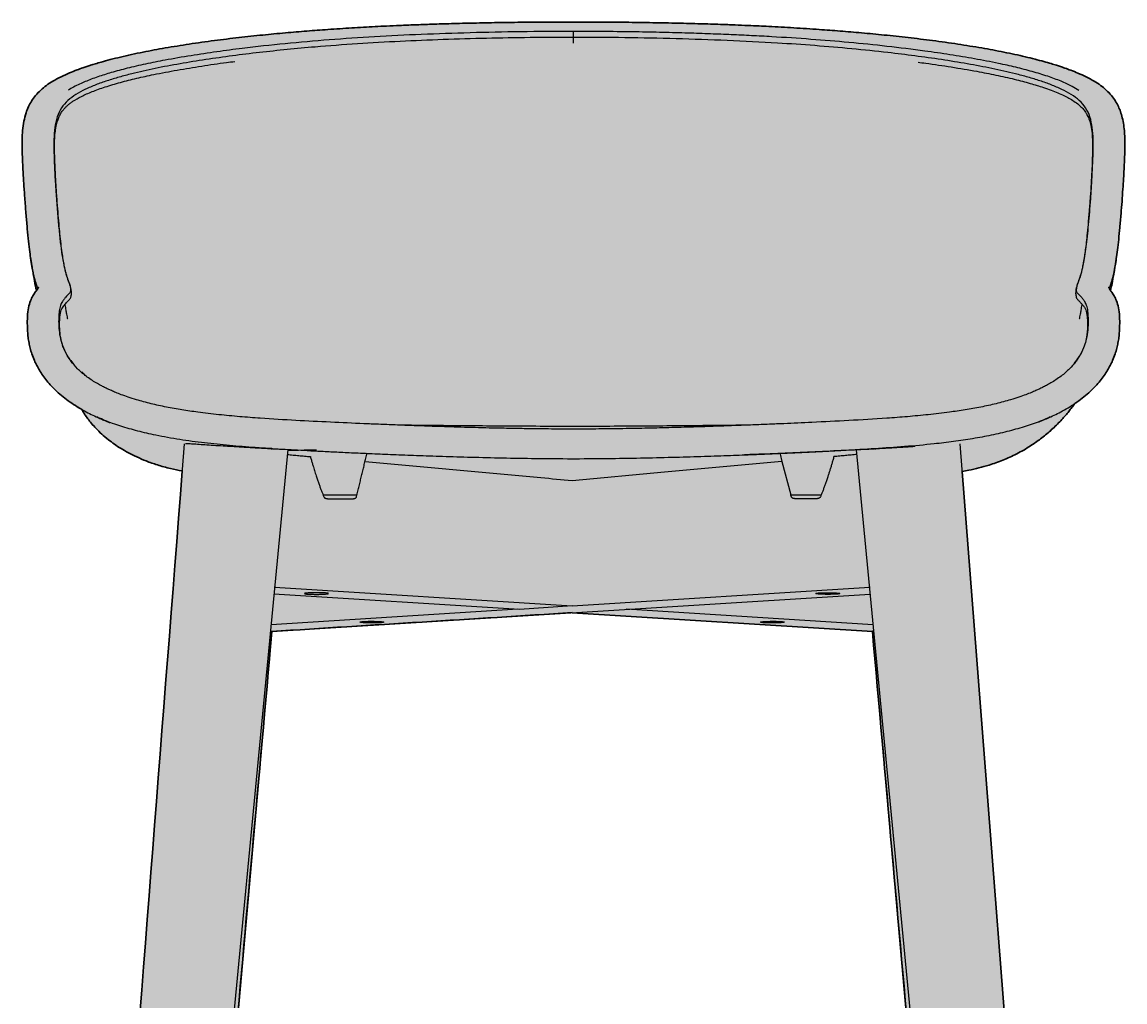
# Model space of a CAD drawing. Header units: millimetres. Extents: x 0 to 1859, y -856 to 823.
# Drawn here: x 175.3 to 638.8, y 411.7 to 823.5 of the extents above; entities that cross this region are included whole.
import ezdxf

# ---------------------------------------------------------------- set-up
doc = ezdxf.new("R2010")
doc.units = ezdxf.units.MM
doc.layers.add('Blocks', color=7, linetype='Continuous')
doc.layers.add('Blocks$Fill', color=7, linetype='Continuous', true_color=0xffffff)
doc.layers.add('Blocks$Inner', color=7, linetype='Continuous', lineweight=25, true_color=0x007f00)
doc.layers.add('Blocks$Outline', color=7, linetype='Continuous', lineweight=35, true_color=0xff3f3f)

# ---------------------------------------------------------------- blocks, each defined once
blk = doc.blocks.new('Hyg Barstool Low Front')
at = {"layer": 'Blocks$Fill'}
h = blk.add_hatch(color=256, dxfattribs=at)
h.paths.add_polyline_path([(635.15, 724.13), (635.66, 727.73), (636.15, 732.14), (637.91, 753.22), (638.6, 765.48), (638.77, 771.24), (638.77, 772.8), (638.75, 774.36), (638.7, 775.76), (638.61, 777.14), (638.47, 778.68), (638.38, 779.44), (638.28, 780.19), (638.15, 780.99), (638.01, 781.78), (637.85, 782.55), (637.68, 783.32), (637.51, 783.97), (637.32, 784.62), (637.12, 785.26), (636.91, 785.89), (636.71, 786.43), (636.49, 786.97), (636.27, 787.49), (636.04, 788.01), (635.75, 788.59), (635.45, 789.17), (635.14, 789.73), (634.8, 790.27), (634.4, 790.9), (633.97, 791.51), (633.53, 792.11), (633.06, 792.69), (632.56, 793.27), (632.03, 793.83), (631.49, 794.38), (630.93, 794.91), (630.35, 795.43), (629.76, 795.93), (629.15, 796.41), (628.52, 796.88), (627.88, 797.34), (627.23, 797.78), (626.57, 798.21), (625.89, 798.62), (625.06, 799.11), (624.22, 799.57), (623.37, 800.03), (622.5, 800.47), (620.8, 801.27), (619.05, 802.04), (617.55, 802.66), (616.02, 803.25), (613.54, 804.15), (609.95, 805.35), (604.74, 806.89), (601.02, 807.89), (596.86, 808.92), (587.89, 810.87), (578.59, 812.61), (568.56, 814.23), (557.96, 815.72), (537.65, 818.06), (510.32, 820.38), (474.94, 822.29), (428.76, 823.41), (407.02, 823.48), (398.63, 823.5), (347.45, 822.59), (308.79, 820.72), (285.92, 818.97), (266.44, 816.99), (256.08, 815.72), (245.48, 814.23), (235.45, 812.61), (226.15, 810.87), (221.28, 809.85), (216.66, 808.8), (212.3, 807.7), (208.51, 806.67), (204.09, 805.35), (200.87, 804.28), (198.36, 803.38), (196.8, 802.78), (195.27, 802.16), (193.45, 801.37), (191.69, 800.54), (190.78, 800.08), (189.89, 799.61), (189.01, 799.13), (188.15, 798.62), (187.48, 798.21), (186.81, 797.78), (186.16, 797.34), (185.52, 796.88), (184.89, 796.41), (184.28, 795.93), (183.69, 795.43), (183.11, 794.91), (182.55, 794.38), (182.01, 793.83), (181.49, 793.27), (180.98, 792.69), (180.52, 792.11), (180.07, 791.51), (179.64, 790.9), (179.24, 790.27), (178.91, 789.73), (178.59, 789.17), (178.29, 788.59), (178.01, 788.01), (177.71, 787.35), (177.43, 786.68), (177.18, 786), (176.94, 785.3), (176.67, 784.45), (176.43, 783.58), (176.22, 782.7), (176.03, 781.8), (175.86, 780.84), (175.72, 779.87), (175.59, 778.88), (175.49, 777.88), (175.37, 776.13), (175.29, 774.36), (175.27, 772.8), (175.27, 771.24), (175.44, 765.48), (176.32, 750.52), (177.84, 732.59), (178.36, 727.93), (178.63, 725.95), (178.82, 724.61), (178.93, 723.86), (178.98, 723.5), (179.27, 721.68), (180.3, 715.74), (181.28, 710.7), (180.3, 709.25), (180.05, 708.87), (179.79, 708.43), (179.53, 707.96), (179.4, 707.72), (179.27, 707.46), (179.15, 707.2), (179.02, 706.93), (178.9, 706.63), (178.78, 706.33), (178.66, 706.01), (178.54, 705.68), (178.44, 705.35), (178.33, 705), (178.24, 704.65), (178.15, 704.28), (178.06, 703.89), (177.97, 703.49), (177.9, 703.07), (177.83, 702.64), (177.71, 701.74), (177.61, 700.78), (177.54, 699.72), (177.49, 698.59), (177.47, 697.38), (177.48, 696.09), (177.51, 694.82), (177.58, 693.49), (177.68, 692.25), (177.82, 690.96), (177.98, 689.8), (178.19, 688.61), (178.41, 687.54), (178.67, 686.46), (178.83, 685.86), (179, 685.26), (179.18, 684.66), (179.38, 684.05), (179.62, 683.36), (179.87, 682.68), (180.14, 681.99), (180.43, 681.3), (180.9, 680.26), (181.42, 679.22), (181.97, 678.18), (182.56, 677.16), (182.9, 676.6), (183.26, 676.04), (183.63, 675.48), (184.01, 674.93), (184.4, 674.39), (184.81, 673.84), (185.65, 672.77), (186.13, 672.19), (186.62, 671.61), (187.13, 671.05), (187.65, 670.48), (188.18, 669.93), (188.73, 669.37), (189.87, 668.28), (190.5, 667.71), (191.14, 667.15), (191.8, 666.59), (192.48, 666.04), (193.91, 664.93), (195.43, 663.84), (196.9, 662.85), (198.46, 661.86), (200.45, 660.67), (200.62, 660.33), (200.71, 660.15), (200.81, 659.96), (200.99, 659.64), (201.2, 659.29), (201.44, 658.91), (201.7, 658.51), (202.26, 657.69), (202.92, 656.78), (203.64, 655.84), (204.47, 654.82), (205.37, 653.78), (206.4, 652.66), (207.51, 651.54), (208.12, 650.96), (208.76, 650.36), (209.42, 649.78), (210.1, 649.18), (210.83, 648.58), (211.61, 647.96), (212.8, 647.05), (214.08, 646.13), (215.42, 645.21), (216.86, 644.3), (218.37, 643.4), (219.96, 642.5), (221.67, 641.61), (223.44, 640.76), (225.41, 639.88), (227.42, 639.07), (229.76, 638.21), (232.14, 637.42), (234.86, 636.62), (236.24, 636.25), (237.63, 635.91), (240.1, 635.37), (242.58, 634.87), (193.05, 0), (225.31, 0), (229.72, 0), (242.77, 146.54), (570.12, 146.54), (583.17, 0), (583.68, 0), (587.59, 0), (619.84, 0), (570.33, 634.7), (573.14, 635.18), (574.21, 635.39), (575.27, 635.62), (577.4, 636.13), (579.52, 636.71), (581.65, 637.35), (584.56, 638.31), (586.01, 638.84), (587.46, 639.4), (588.93, 640.01), (590.39, 640.66), (591.85, 641.34), (593.3, 642.07), (594.76, 642.85), (596.22, 643.67), (597.66, 644.53), (599.09, 645.42), (600.17, 646.14), (601.24, 646.87), (602.3, 647.63), (603.35, 648.41), (604.4, 649.22), (605.44, 650.06), (606.46, 650.91), (607.47, 651.79), (608.48, 652.71), (609.47, 653.64), (610.43, 654.58), (611.35, 655.52), (612.21, 656.43), (613.02, 657.33), (613.79, 658.21), (614.5, 659.06), (615.81, 660.7), (616.41, 661.49), (616.95, 662.23), (617.57, 663.13), (618.61, 663.84), (620.13, 664.93), (621.57, 666.04), (622.24, 666.59), (622.9, 667.15), (623.55, 667.71), (624.18, 668.28), (625.31, 669.37), (625.86, 669.93), (626.4, 670.48), (626.92, 671.05), (627.42, 671.61), (627.92, 672.19), (628.39, 672.77), (629.24, 673.84), (629.64, 674.39), (630.03, 674.93), (630.41, 675.48), (630.78, 676.04), (631.14, 676.6), (631.48, 677.16), (632.07, 678.18), (632.63, 679.22), (633.14, 680.26), (633.61, 681.3), (633.9, 681.99), (634.17, 682.68), (634.43, 683.36), (634.66, 684.05), (634.86, 684.66), (635.04, 685.26), (635.21, 685.86), (635.37, 686.46), (635.63, 687.54), (635.85, 688.61), (636.06, 689.8), (636.22, 690.96), (636.37, 692.25), (636.46, 693.49), (636.53, 694.82), (636.56, 696.09), (636.57, 697.38), (636.55, 698.59), (636.5, 699.72), (636.43, 700.78), (636.33, 701.74), (636.21, 702.64), (636.14, 703.07), (636.07, 703.49), (635.99, 703.89), (635.9, 704.28), (635.81, 704.65), (635.71, 705), (635.61, 705.35), (635.5, 705.68), (635.38, 706.01), (635.27, 706.33), (635.15, 706.63), (635.02, 706.93), (634.9, 707.2), (634.77, 707.46), (634.64, 707.72), (634.51, 707.96), (634.25, 708.43), (633.99, 708.87), (633.74, 709.25), (632.76, 710.7), (634.57, 720.44), (634.76, 721.58), (634.91, 722.5), (635.11, 723.86)], flags=0)
h.paths.add_polyline_path([(247.54, 200.12), (280.25, 567.43), (406.5, 575.33), (406.5, 575.32), (532.65, 567.43), (565.35, 200.12)], flags=0)
at = {"layer": 'Blocks$Inner'}
for p, q in [((178.93, 723.86), (178.82, 724.61)), ((635.15, 724.13), (635.11, 723.86)), ((207.12, 657.38), (206.69, 657.57)), ((607.35, 657.57), (606.97, 657.4)), ((286.94, 643.91), (244.45, 200)), ((280.45, 644.22), (280.2, 644.24)), ((406.4, 640.02), (407.03, 640.02)), ((407.02, 640.02), (407.64, 640.02)), ((493.88, 641.88), (494.55, 638.86)), ((568.45, 200), (525.97, 643.78)), ((494.55, 638.86), (445.25, 634.3)), ((445.25, 634.3), (406.45, 630.72)), ((280.25, 567.43), (531.77, 583.16)), ((383.68, 576.75), (279.89, 570.26)), ((533.01, 570.26), (429.21, 576.75)), ((280.25, 567.43), (247.53, 200)), ((565.36, 200), (532.65, 567.43))]:
    blk.add_line(p, q, dxfattribs=at)
for points in [[(619.61, 683.1), (618.28, 681.02), (617.96, 680.66)], [(195.81, 681.02), (195.66, 681.26)], [(239.54, 148.71), (225.31, 0), (193.05, 0), (243.48, 646.3)], [(569.43, 646.22), (619.84, 0), (587.59, 0), (573.36, 148.71)], [(494.56, 638.82), (498.35, 624.77)], [(281.44, 586.45), (281.4, 586), (406.45, 578.17), (531.5, 586), (531.46, 586.45)], [(406.5, 578.17), (384.39, 576.71), (281.12, 583.16)], [(406.5, 575.33), (406.5, 575.32), (532.65, 567.43), (533.01, 567.65)]]:
    blk.add_lwpolyline(points, dxfattribs=at)
for points, knots in [([(178.82, 724.61), (178.74, 725.15), (178.32, 728.04), (177.82, 732.67), (177.34, 737.88), (176.83, 743.93), (176.33, 750.29), (175.93, 756.3), (175.64, 761.29), (175.45, 765.26), (175.32, 768.41), (175.26, 771.36), (175.27, 774.53), (175.46, 778.09), (175.96, 781.79), (176.81, 785.15), (177.93, 787.97), (179.27, 790.43), (180.95, 792.76), (183.06, 794.96), (185.48, 796.92), (188.34, 798.79), (191.59, 800.54), (195.02, 802.08), (198.12, 803.31), (200.57, 804.19), (202.49, 804.83), (204.22, 805.39), (206.2, 806), (208.92, 806.8), (212.43, 807.75), (216.69, 808.82), (221.31, 809.87), (227.52, 811.17), (235.55, 812.66), (245.55, 814.27), (255.9, 815.73), (266.23, 816.99), (276.19, 818.06), (285.72, 818.96), (294.84, 819.73), (302.48, 820.3), (308.76, 820.72), (313.77, 821.04), (318.71, 821.33), (323.6, 821.59), (328.67, 821.84), (334.2, 822.09), (340.53, 822.35), (347.78, 822.61), (356.02, 822.86), (365.25, 823.09), (375.48, 823.29), (386.72, 823.44), (397.35, 823.51), (404.23, 823.49), (407.02, 823.48)], [1.758858, 1.758858, 1.758858, 1.758858, 1.776942, 1.7967, 1.818041, 1.840004, 1.863337, 1.884319, 1.902288, 1.915722, 1.926635, 1.936682, 1.948109, 1.961275, 1.97659, 1.991189, 2.003337, 2.014407, 2.027364, 2.040814, 2.054267, 2.067662, 2.084338, 2.100158, 2.113174, 2.123397, 2.130115, 2.136284, 2.144045, 2.153393, 2.167607, 2.183495, 2.199854, 2.216675, 2.24785, 2.280503, 2.314139, 2.346369, 2.376901, 2.40574, 2.432898, 2.458922, 2.473893, 2.488653, 2.50319, 2.517501, 2.53163, 2.54765, 2.565854, 2.586898, 2.610772, 2.637475, 2.667024, 2.699431, 2.734697, 2.758858, 2.758858, 2.758858, 2.758858]), ([(407.02, 823.48), (410.02, 823.49), (417.27, 823.51), (428.4, 823.43), (440.05, 823.26), (450.6, 823.05), (460.05, 822.8), (468.04, 822.55), (474.69, 822.3), (480.1, 822.08), (484.82, 821.87), (491.23, 821.55), (499.69, 821.09), (509.68, 820.44), (519.2, 819.73), (528.32, 818.96), (537.85, 818.06), (547.82, 816.99), (558.14, 815.73), (568.5, 814.27), (578.49, 812.66), (586.43, 811.19), (592.47, 809.93), (596.84, 808.94), (600.93, 807.93), (604.55, 806.96), (607.52, 806.1), (609.8, 805.4), (611.72, 804.78), (613.75, 804.09), (616.25, 803.18), (619.27, 801.98), (622.58, 800.47), (625.75, 798.77), (628.56, 796.92), (630.98, 794.96), (633.09, 792.76), (634.78, 790.43), (636.02, 788.14), (636.98, 785.81), (637.75, 783.22), (638.31, 780.29), (638.63, 777.27), (638.77, 774.27), (638.79, 771.36), (638.72, 768.41), (638.6, 765.26), (638.42, 761.68), (638.19, 757.58), (637.9, 753.05), (637.55, 748.07), (637.1, 742.59), (636.64, 737.19), (636.17, 732.22), (635.7, 727.84), (635.3, 725.09), (635.15, 724.13)], [2.758858, 2.758858, 2.758858, 2.758858, 2.784761, 2.821492, 2.855085, 2.885539, 2.912881, 2.937116, 2.955072, 2.970826, 2.984378, 2.996294, 3.027036, 3.058788, 3.084812, 3.111969, 3.140808, 3.171341, 3.20357, 3.237206, 3.269859, 3.301034, 3.316906, 3.332367, 3.347417, 3.361296, 3.37288, 3.381425, 3.388117, 3.395763, 3.405948, 3.418716, 3.434037, 3.450047, 3.463442, 3.476895, 3.490345, 3.503302, 3.514372, 3.523949, 3.534937, 3.547501, 3.559245, 3.569605, 3.581032, 3.591079, 3.601992, 3.615426, 3.629289, 3.645028, 3.662566, 3.680964, 3.702676, 3.722881, 3.741632, 3.758858, 3.758858, 3.758858, 3.758858]), ([(407.04, 817.03), (400.94, 817.02), (388.75, 817.01), (370.47, 816.67), (352.25, 816.16), (334.12, 815.41), (316.15, 814.39), (300.34, 813.21), (286.65, 811.96), (275.04, 810.73), (263.62, 809.32), (252.45, 807.75), (241.6, 805.99), (231.15, 804.04), (222.67, 802.14), (216.02, 800.36), (210.97, 798.82), (206.22, 797.15), (201.8, 795.29), (197.82, 793.15), (194.39, 790.63), (191.7, 787.53), (189.89, 783.72), (188.91, 779.24), (188.57, 774.22), (188.63, 768.76), (188.87, 763), (189.17, 757.12), (189.57, 750.61), (190.12, 743.6), (190.72, 736.7), (191.32, 730.8), (192.03, 725.62), (192.84, 721.12), (193.69, 717.56), (194.66, 714.87), (195.37, 712.94), (195.66, 711.5), (195.63, 710.35), (195.36, 709.53), (194.8, 709.22), (194.23, 708.64), (193.65, 707.95), (192.87, 707.03), (191.95, 705.79), (191.18, 703.99), (190.79, 701.69), (190.64, 699.05), (190.64, 696.34), (190.85, 693.14), (191.52, 689.52), (192.91, 685.69), (194.76, 682.26), (196.45, 680.29), (197.09, 679.55)], [1, 1, 1, 1, 1.03339, 1.066796, 1.100208, 1.133571, 1.166882, 1.200162, 1.222566, 1.244955, 1.267321, 1.289656, 1.311944, 1.334167, 1.356307, 1.368858, 1.381385, 1.393886, 1.406345, 1.418721, 1.430974, 1.443118, 1.455266, 1.467566, 1.480068, 1.492757, 1.505572, 1.518407, 1.531207, 1.547899, 1.564543, 1.581167, 1.597796, 1.614431, 1.631046, 1.646804, 1.662783, 1.678807, 1.694767, 1.710655, 1.736415, 1.762149, 1.787943, 1.813777, 1.839553, 1.865253, 1.890952, 1.907754, 1.924548, 1.941219, 1.957721, 1.97406, 1.990289, 2, 2, 2, 2]), ([(407.04, 819.53), (399.63, 819.52), (385.11, 819.49), (363.76, 819.02), (343.25, 818.34), (323.49, 817.37), (304.38, 816.08), (285.82, 814.47), (270.12, 812.74), (256.98, 811.01), (246.12, 809.38), (236.11, 807.66), (227.16, 805.89), (219.6, 804.15), (212.92, 802.35), (207.95, 800.78), (204.36, 799.5), (201.82, 798.5), (199.35, 797.41), (196.92, 796.23), (195.39, 795.29), (194.65, 794.84)], [2, 2, 2, 2, 2.095544, 2.18719, 2.275726, 2.361361, 2.44494, 2.527563, 2.609596, 2.659238, 2.710875, 2.764501, 2.806064, 2.84713, 2.884297, 2.917465, 2.934624, 2.950498, 2.966013, 2.983569, 3, 3, 3, 3]), ([(619.41, 794.81), (618.51, 795.37), (616.2, 796.81), (611.82, 798.72), (606.22, 800.79), (599.85, 802.73), (592.93, 804.53), (584.87, 806.32), (575.65, 808.08), (565.3, 809.8), (553.04, 811.58), (538.9, 813.34), (522.9, 814.96), (506.74, 816.29), (493.05, 817.19), (481.86, 817.79), (473.3, 818.19), (464.39, 818.54), (454.83, 818.86), (444.33, 819.14), (432.81, 819.37), (420.27, 819.53), (411.56, 819.53), (407.04, 819.53)], [0, 0, 0, 0, 0.020196, 0.051818, 0.086741, 0.124535, 0.162627, 0.200623, 0.251123, 0.301468, 0.351422, 0.425022, 0.497038, 0.568065, 0.640428, 0.677196, 0.714343, 0.75201, 0.792939, 0.8382, 0.887802, 0.941756, 1, 1, 1, 1]), ([(407.04, 817.03), (407.04, 817.32), (407.04, 817.64), (407.04, 818.26), (407.04, 818.55), (407.04, 819.04), (407.04, 819.23), (407.04, 819.48), (407.04, 819.53), (407.04, 819.53)], [1, 1, 1, 1, 1.25, 1.25, 1.5, 1.5, 1.75, 1.75, 2, 2, 2, 2]), ([(407.04, 814.62), (407.04, 814.64), (407.04, 814.71), (407.04, 815.22), (407.04, 816.06), (407.04, 816.71), (407.04, 817.03)], [0, 0, 0, 0, 0.129579, 0.427273, 0.724967, 1, 1, 1, 1]), ([(617.38, 679.99), (618.14, 680.95), (619.91, 683.16), (621.77, 687.03), (623, 691.27), (623.42, 695.3), (623.46, 698.63), (623.32, 701.59), (622.91, 703.99), (622.13, 705.79), (621.22, 707.03), (620.43, 707.95), (619.85, 708.64), (619.29, 709.22), (618.72, 709.54), (618.44, 710.39), (618.44, 711.65), (618.8, 713.23), (619.65, 715.43), (620.64, 718.42), (621.42, 722.05), (622.11, 726.01), (622.67, 730.06), (623.16, 734.55), (623.62, 739.58), (624.1, 745.23), (624.55, 751.16), (624.92, 757.11), (625.22, 763), (625.45, 768.75), (625.51, 774.21), (625.17, 779.24), (624.2, 783.72), (622.39, 787.52), (619.7, 790.63), (616.27, 793.15), (612.29, 795.28), (607.87, 797.15), (603.12, 798.82), (598.07, 800.36), (591.43, 802.13), (582.96, 804.03), (572.54, 805.98), (561.71, 807.74), (550.57, 809.31), (538, 810.86), (523.99, 812.31), (508.51, 813.62), (491.05, 814.82), (471.57, 815.81), (450.14, 816.52), (428.61, 816.99), (414.23, 817.02), (407.04, 817.03)], [0, 0, 0, 0, 0.012423, 0.028713, 0.048069, 0.067667, 0.087469, 0.107306, 0.133056, 0.158806, 0.184631, 0.210515, 0.236359, 0.262144, 0.28795, 0.304838, 0.321807, 0.338836, 0.355779, 0.372465, 0.389122, 0.402217, 0.415313, 0.428402, 0.441498, 0.454615, 0.467757, 0.480589, 0.493441, 0.506281, 0.518997, 0.531523, 0.543844, 0.556023, 0.568186, 0.580463, 0.592861, 0.605343, 0.617873, 0.630424, 0.642995, 0.665128, 0.687346, 0.709633, 0.731961, 0.754317, 0.783632, 0.812963, 0.842315, 0.881672, 0.921103, 0.960556, 1, 1, 1, 1]), ([(195.46, 681.55), (194.98, 682.26), (193.98, 683.71), (193.01, 685.76), (192.33, 687.52), (191.91, 688.96), (191.53, 690.56), (191.24, 692.37), (191.07, 694.52), (191.04, 696.65), (191.08, 698.71), (191.24, 700.49), (191.51, 701.91), (191.94, 703.02), (192.51, 703.9), (193.12, 704.62), (193.7, 705.31), (194.26, 705.97), (194.8, 706.51), (195.25, 706.94), (195.52, 707.29), (195.73, 707.73), (195.86, 708.17), (195.96, 708.69), (196.01, 709.16), (196.03, 709.66), (196.01, 710.3), (195.91, 711.09), (195.69, 712.05), (195.32, 713.19), (194.83, 714.52), (194.34, 715.9), (193.93, 717.28), (193.53, 718.83), (193.12, 720.68), (192.67, 723.06), (192.2, 725.93), (191.73, 729.39), (191.3, 733.28), (190.89, 737.62), (190.48, 742.43), (190.04, 747.9), (189.63, 753.78), (189.3, 759.85), (189.03, 765.61), (188.89, 770.58), (188.95, 774.5), (189.17, 777.12), (189.4, 778.76), (189.59, 779.82), (189.85, 780.96), (190.25, 782.31), (190.84, 783.82), (191.64, 785.31), (192.56, 786.6), (193.51, 787.66), (194.45, 788.56), (195.49, 789.4), (197.31, 790.69), (200.28, 792.38), (204.81, 794.37), (210.3, 796.32), (216.57, 798.19), (223.39, 799.92), (231.34, 801.65), (240.44, 803.36), (250.7, 805.02), (258.77, 806.23), (263.49, 806.79), (264.65, 806.93)], [0, 0, 0, 0, 0.01347, 0.027483, 0.038717, 0.047285, 0.055063, 0.069973, 0.084402, 0.103065, 0.124226, 0.147968, 0.173335, 0.198898, 0.224735, 0.255657, 0.28757, 0.320422, 0.354158, 0.368816, 0.381336, 0.391681, 0.399785, 0.404624, 0.4101, 0.417321, 0.426303, 0.437293, 0.450133, 0.464007, 0.476685, 0.488016, 0.49805, 0.506882, 0.51879, 0.531287, 0.545219, 0.560593, 0.577358, 0.592406, 0.608413, 0.625274, 0.642951, 0.661499, 0.679769, 0.69544, 0.708433, 0.718844, 0.723116, 0.726786, 0.731113, 0.736945, 0.744261, 0.751965, 0.759662, 0.765687, 0.771192, 0.77694, 0.782935, 0.799173, 0.817466, 0.837809, 0.859688, 0.881652, 0.903582, 0.93277, 0.961861, 0.990674, 1, 1, 1, 1]), ([(551.84, 806.63), (552.91, 806.49), (557.64, 805.89), (565.93, 804.63), (575.79, 802.97), (584.63, 801.26), (592.13, 799.58), (598.8, 797.83), (603.9, 796.26), (607.7, 794.92), (610.56, 793.8), (613.06, 792.69), (615.33, 791.52), (617.46, 790.24), (619.41, 788.79), (621, 787.26), (622.15, 785.77), (623.06, 784.21), (623.86, 782.33), (624.55, 779.81), (624.99, 776.76), (625.17, 773.25), (625.17, 769.48), (625.04, 765.32), (624.83, 760.64), (624.55, 755.48), (624.2, 749.92), (623.74, 744.07), (623.28, 738.56), (622.85, 733.91), (622.44, 730.16), (622.05, 727.14), (621.69, 724.73), (621.35, 722.7), (620.96, 720.67), (620.49, 718.5), (619.92, 716.42), (619.26, 714.57), (618.69, 713.03), (618.31, 711.77), (618.1, 710.65), (618.04, 709.62), (618.11, 708.67), (618.31, 707.83), (618.67, 707.18), (619.05, 706.75), (619.44, 706.36), (619.8, 705.99), (620.13, 705.62), (620.46, 705.23), (620.85, 704.78), (621.29, 704.27), (621.71, 703.72), (622.06, 703.15), (622.38, 702.46), (622.7, 701.37), (622.95, 699.6), (623.04, 697.65), (623.04, 695.97), (623.01, 694.91), (622.95, 693.73), (622.83, 692.38), (622.6, 690.78), (622.17, 688.84), (621.41, 686.54), (620.58, 684.57), (619.8, 683.39), (619.61, 683.1)], [0, 0, 0, 0, 0.008901, 0.039105, 0.07047, 0.094727, 0.118999, 0.14111, 0.160868, 0.172732, 0.183531, 0.194313, 0.203573, 0.213814, 0.224928, 0.235055, 0.243326, 0.25072, 0.259873, 0.269939, 0.282795, 0.294975, 0.306979, 0.320222, 0.334746, 0.350486, 0.367429, 0.385611, 0.40452, 0.421709, 0.43691, 0.450174, 0.461519, 0.471075, 0.481059, 0.494722, 0.510135, 0.525853, 0.541281, 0.556301, 0.570829, 0.585243, 0.59972, 0.614286, 0.629606, 0.645655, 0.663431, 0.683017, 0.704441, 0.72649, 0.746927, 0.768833, 0.788361, 0.805524, 0.820648, 0.845053, 0.872402, 0.900725, 0.91007, 0.919318, 0.928431, 0.938124, 0.949677, 0.962843, 0.977797, 0.99454, 1, 1, 1, 1]), ([(181.95, 711.64), (181.76, 712.16), (181.34, 713.34), (180.48, 715.84), (179.71, 719.31), (179.18, 722.05), (178.94, 723.74), (178.93, 723.86)], [0, 0, 0, 0, 0.204452, 0.462997, 0.721464, 0.979992, 1, 1, 1, 1]), ([(179, 723.4), (179.01, 723.3), (179.15, 722.36), (179.43, 720.68), (179.85, 718.22), (180.39, 715.2), (180.87, 712.68), (181.21, 711.03), (181.28, 710.7)], [0, 0, 0, 0, 0.025578, 0.23043, 0.425132, 0.611954, 0.921973, 1, 1, 1, 1]), ([(635.11, 723.86), (635.1, 723.74), (634.87, 722.05), (634.33, 719.31), (633.57, 715.84), (632.71, 713.34), (632.28, 712.16), (632.09, 711.64)], [4.035148, 4.035148, 4.035148, 4.035148, 4.055157, 4.313662, 4.572106, 4.830628, 5.035148, 5.035148, 5.035148, 5.035148]), ([(632.76, 710.7), (632.96, 711.68), (633.42, 713.94), (633.93, 716.75), (634.33, 719.03), (634.57, 720.42), (634.81, 721.9), (634.97, 722.9), (635.06, 723.49)], [0, 0, 0, 0, 0.231097, 0.533092, 0.651179, 0.757405, 0.857061, 1, 1, 1, 1]), ([(182.25, 711.93), (182.25, 711.94), (182.23, 711.98), (182.13, 711.87), (181.96, 711.68), (181.65, 711.23), (180.98, 710.26), (180.05, 708.92), (178.97, 706.99), (178.06, 704.34), (177.64, 701.51), (177.47, 698.64), (177.46, 696.22), (177.55, 693.64), (177.77, 691.1), (178.14, 688.74), (178.66, 686.4), (179.38, 683.95), (180.56, 680.83), (182.53, 676.99), (185.62, 672.59), (189.06, 668.92), (192.46, 666), (195.29, 663.89), (198.29, 661.92), (201.28, 660.18), (204.15, 658.67), (206.13, 657.76), (207.06, 657.34)], [0, 0, 0, 0, 0.010048, 0.033899, 0.05707, 0.117566, 0.173708, 0.238568, 0.306801, 0.378655, 0.454094, 0.49315, 0.532504, 0.568366, 0.599983, 0.62736, 0.651185, 0.677136, 0.706481, 0.750638, 0.799375, 0.852564, 0.880887, 0.909929, 0.936717, 0.960607, 0.981673, 1, 1, 1, 1]), ([(606.99, 657.34), (607.91, 657.76), (609.89, 658.67), (612.76, 660.18), (615.75, 661.92), (618.75, 663.89), (621.58, 666), (624.98, 668.92), (628.42, 672.59), (631.52, 676.99), (633.48, 680.83), (634.67, 683.95), (635.39, 686.4), (635.9, 688.74), (636.27, 691.1), (636.5, 693.64), (636.58, 696.22), (636.57, 698.64), (636.41, 701.51), (635.98, 704.34), (635.07, 706.99), (633.99, 708.92), (633.11, 710.19), (632.48, 711.1), (632.11, 711.64), (631.89, 711.92), (631.81, 711.94), (631.78, 711.95)], [0, 0, 0, 0, 0.018338, 0.039416, 0.063319, 0.090122, 0.119181, 0.14752, 0.200739, 0.249504, 0.293687, 0.323049, 0.349014, 0.372853, 0.400245, 0.431881, 0.467763, 0.50714, 0.546217, 0.621699, 0.693595, 0.761867, 0.826764, 0.874183, 0.924619, 0.978486, 1, 1, 1, 1]), ([(194.44, 698.62), (194.44, 698.62), (194.47, 698.54), (194.43, 698.82), (194.31, 699.52), (194.08, 700.77), (193.77, 702.51), (193.53, 703.95), (193.38, 704.83), (193.37, 704.92)], [0, 0, 0, 0, 0.0036726, 0.1864602, 0.3678847, 0.5552097, 0.7558586, 0.9766641, 1, 1, 1, 1]), ([(620.68, 704.97), (620.67, 704.87), (620.52, 703.97), (620.27, 702.51), (619.96, 700.77), (619.73, 699.52), (619.62, 698.82), (619.58, 698.54), (619.6, 698.62), (619.61, 698.62)], [0, 0, 0, 0, 0.028646, 0.248251, 0.447809, 0.634115, 0.814554, 0.996347, 1, 1, 1, 1]), ([(407.05, 652.44), (406.7, 652.44), (405.98, 652.45), (404.72, 652.45), (402.83, 652.46), (399.58, 652.48), (393.94, 652.53), (386.76, 652.62), (378.91, 652.76), (370.02, 652.95), (360.01, 653.22), (349.48, 653.55), (340.3, 653.87), (332.41, 654.17), (325.4, 654.45), (316.32, 654.83), (304.74, 655.35), (290.21, 656.09), (277.47, 656.84), (266.67, 657.66), (257.88, 658.47), (249.78, 659.43), (242.42, 660.51), (235.85, 661.69), (229.43, 663.1), (224.1, 664.53), (219.99, 665.83), (217.09, 666.86), (214.75, 667.77), (212.91, 668.55), (211.34, 669.27), (209.85, 669.99), (208.18, 670.85), (206.29, 671.92), (204.21, 673.23), (201.43, 675.2), (198.41, 677.81), (196.68, 679.95), (195.81, 681.02)], [4.956416, 4.956416, 4.956416, 4.956416, 4.960961, 4.965479, 4.972535, 4.984995, 5.006795, 5.044288, 5.076226, 5.106702, 5.157505, 5.203665, 5.240944, 5.274515, 5.304369, 5.330525, 5.3904, 5.452473, 5.516615, 5.553939, 5.59207, 5.630966, 5.660628, 5.690682, 5.721134, 5.751679, 5.769896, 5.785683, 5.799038, 5.809969, 5.818504, 5.828055, 5.838544, 5.851904, 5.868145, 5.885818, 5.921124, 5.956416, 5.956416, 5.956416, 5.956416]), ([(617.96, 680.66), (617.19, 679.71), (615.54, 677.69), (612.65, 675.2), (609.88, 673.22), (607.8, 671.92), (605.9, 670.85), (604.24, 669.99), (602.75, 669.27), (601.18, 668.56), (599.34, 667.77), (596.99, 666.86), (594.1, 665.83), (589.98, 664.53), (584.66, 663.1), (578.24, 661.69), (571.67, 660.51), (564.31, 659.43), (556.21, 658.47), (547.43, 657.66), (536.28, 656.82), (522.89, 656.04), (510.4, 655.41), (501.31, 654.99), (495.35, 654.73), (489.04, 654.46), (482.07, 654.18), (474.22, 653.89), (465.5, 653.58), (455.9, 653.27), (445.89, 653), (435.53, 652.76), (425.36, 652.59), (417, 652.5), (411.51, 652.46), (409.06, 652.45), (407.85, 652.45), (407.32, 652.44), (407.05, 652.44)], [3.9564162, 3.9564162, 3.9564162, 3.9564162, 3.9877943, 4.0232628, 4.0410137, 4.0573133, 4.0707213, 4.0812585, 4.0908389, 4.0994085, 4.1103943, 4.1237982, 4.1396489, 4.1579461, 4.188613, 4.2191809, 4.2493638, 4.2791453, 4.3182038, 4.3564724, 4.3939537, 4.4627419, 4.529121, 4.5545237, 4.5795334, 4.6056203, 4.6354101, 4.6689203, 4.7061635, 4.7471334, 4.7918168, 4.8342174, 4.8794997, 4.9217346, 4.9410157, 4.9496317, 4.9530483, 4.9564162, 4.9564162, 4.9564162, 4.9564162]), ([(202.14, 674.69), (201.91, 674.92), (201.39, 675.44), (200.68, 676.2), (200.35, 676.63), (200.42, 676.48), (200.42, 676.48)], [0, 0, 0, 0, 0.241815, 0.552847, 0.996188, 1, 1, 1, 1]), ([(570.33, 634.7), (571.27, 634.85), (575.06, 635.46), (580.71, 636.96), (587.51, 639.31), (593.37, 641.99), (598.68, 645.06), (603.4, 648.37), (606.83, 651.18), (609.48, 653.62), (611.37, 655.51), (613.06, 657.35), (614.56, 659.1), (615.87, 660.75), (616.89, 662.13), (617.4, 662.87), (617.61, 663.18)], [0, 0, 0, 0, 0.051524, 0.208088, 0.314063, 0.422116, 0.53269, 0.617364, 0.703538, 0.747198, 0.790334, 0.832691, 0.875461, 0.919793, 0.966697, 1, 1, 1, 1]), ([(200.44, 660.7), (200.55, 660.47), (200.82, 659.88), (201.62, 658.6), (202.82, 656.88), (204.36, 654.91), (206.27, 652.75), (208.61, 650.44), (211.23, 648.21), (213.99, 646.15), (216.78, 644.31), (219.91, 642.49), (223.51, 640.68), (227.58, 638.95), (232.32, 637.31), (237.39, 635.9), (240.93, 635.2), (242.58, 634.87)], [0, 0, 0, 0, 0.063697, 0.159537, 0.249304, 0.333408, 0.412377, 0.486808, 0.557402, 0.608349, 0.658039, 0.706948, 0.756274, 0.809807, 0.870788, 0.939464, 1, 1, 1, 1]), ([(207.1, 657.32), (207.23, 657.26), (207.66, 657.07), (208.38, 656.76), (209.34, 656.35), (210.36, 655.92), (211.32, 655.53), (211.96, 655.27), (212.19, 655.18), (212.16, 655.2), (212.14, 655.2)], [0, 0, 0, 0, 0.050317, 0.159426, 0.28311, 0.464329, 0.632278, 0.774053, 0.922159, 1, 1, 1, 1]), ([(280.2, 644.24), (277.86, 644.38), (271.94, 644.75), (262.49, 645.51), (251.9, 646.59), (241.49, 648), (232.13, 649.68), (223.85, 651.58), (216.71, 653.65), (211.08, 655.58), (208.1, 656.94), (207.12, 657.38)], [0.247757, 0.247757, 0.247757, 0.247757, 0.336416, 0.472229, 0.60803, 0.743857, 0.879591, 0.985213, 1.090801, 1.196407, 1.247757, 1.247757, 1.247757, 1.247757]), ([(407.02, 653.55), (402.34, 653.57), (392.85, 653.61), (379.01, 653.69), (365.92, 653.78), (354.12, 653.89), (343.84, 653.99), (337.48, 654.06), (334.63, 654.09)], [1, 1, 1, 1, 1.194079, 1.392781, 1.573576, 1.736505, 1.881582, 2, 2, 2, 2]), ([(479.4, 654.09), (476.61, 654.06), (470.13, 653.99), (459.62, 653.89), (447.52, 653.78), (434.39, 653.68), (420.78, 653.6), (411.54, 653.57), (407.02, 653.55)], [0, 0, 0, 0, 0.115569, 0.268732, 0.435981, 0.617344, 0.81286, 1, 1, 1, 1]), ([(606.97, 657.4), (605.98, 656.95), (602.98, 655.59), (597.33, 653.65), (590.19, 651.58), (582.64, 649.84), (574.81, 648.39), (566.78, 647.19), (557.25, 646.05), (546.22, 645.05), (533.71, 644.19), (521.15, 643.49), (504.38, 642.66), (490.29, 642.04), (480.38, 641.7), (478.87, 641.65)], [0.4216882, 0.4216882, 0.4216882, 0.4216882, 0.4525185, 0.5148839, 0.5772385, 0.6396132, 0.7019654, 0.7643394, 0.8267281, 0.9202985, 1.0138591, 1.1074473, 1.2010259, 1.3881786, 1.4216882, 1.4216882, 1.4216882, 1.4216882]), ([(602.46, 655.43), (602.46, 655.42), (602.44, 655.41), (602.62, 655.49), (603.36, 655.79), (604.23, 656.15), (605.29, 656.6), (606.23, 657), (606.81, 657.26), (606.99, 657.34)], [0, 0, 0, 0, 0.0914407, 0.2315013, 0.3565211, 0.5370386, 0.7088865, 0.9095072, 1, 1, 1, 1]), ([(243.89, 646.42), (244.23, 646.43), (244.92, 646.44), (246.94, 646.31), (249.61, 646.11), (252.9, 645.87), (256.67, 645.62), (260.42, 645.4), (262.91, 645.29), (263.98, 645.24)], [0, 0, 0, 0, 0.1461193, 0.2947578, 0.4433617, 0.5918588, 0.7403148, 0.8887153, 1, 1, 1, 1]), ([(263.51, 645.28), (263.5, 645.28), (263.46, 645.28), (263.96, 645.24), (264.94, 645.17), (266.76, 645.05), (268.82, 644.92), (270.5, 644.82), (271.82, 644.74), (273.26, 644.65), (274.99, 644.55), (277.19, 644.41), (278.99, 644.3), (280.06, 644.23), (280.2, 644.23)], [0, 0, 0, 0, 0.028688, 0.107248, 0.256953, 0.387468, 0.50421, 0.563634, 0.625332, 0.68931, 0.761559, 0.858844, 0.98224, 1, 1, 1, 1]), ([(533.81, 644.22), (533.96, 644.23), (535.04, 644.3), (536.85, 644.41), (539.05, 644.55), (540.78, 644.65), (542.22, 644.74), (543.55, 644.82), (545.22, 644.92), (547.29, 645.05), (549.1, 645.17), (550.08, 645.24), (550.58, 645.28), (550.54, 645.28), (550.53, 645.28)], [0, 0, 0, 0, 0.019071, 0.142302, 0.239457, 0.311609, 0.375502, 0.437117, 0.496462, 0.613048, 0.743387, 0.892892, 0.971348, 1, 1, 1, 1]), ([(279.99, 644.24), (280.77, 644.2), (282.27, 644.12), (285.49, 644), (289.81, 643.76), (295.28, 643.46), (301.21, 643.15), (307.69, 642.83), (314.81, 642.5), (322.71, 642.15), (331.55, 641.79), (341.4, 641.41), (352.33, 641.03), (364.33, 640.67), (377.4, 640.35), (391.54, 640.11), (401.33, 640.05), (406.4, 640.02)], [0, 0, 0, 0, 0.020725, 0.039875, 0.08025, 0.122918, 0.16985, 0.221014, 0.27645, 0.338634, 0.407986, 0.485694, 0.571784, 0.66627, 0.769117, 0.880379, 1, 1, 1, 1]), ([(291.47, 643.51), (290.24, 643.49), (288.64, 643.46), (287.33, 643.39), (287.01, 643.37)], [0, 0, 0, 0, 0.7613996, 1, 1, 1, 1]), ([(299.07, 643.55), (297.85, 643.56), (296.05, 643.57), (294.36, 643.55), (293.82, 643.54)], [0, 0, 0, 0, 0.679188, 1, 1, 1, 1]), ([(296.43, 640.89), (296.57, 640.39), (296.85, 639.41), (297.27, 637.98), (297.77, 636.34), (298.35, 634.47), (298.97, 632.53), (299.55, 630.78), (300.08, 629.27), (300.59, 627.84), (301.1, 626.49), (301.61, 625.21), (301.95, 624.39), (302.12, 623.99)], [9.7325405, 9.7325405, 9.7325405, 9.7325405, 9.8187029, 9.9020623, 9.982622, 10.1044224, 10.2299282, 10.3238023, 10.4135859, 10.4993113, 10.5810157, 10.6587426, 10.7325405, 10.7325405, 10.7325405, 10.7325405]), ([(320.13, 641.88), (320.13, 641.92), (320.13, 642.02), (319.99, 642.15), (319.76, 642.25), (319.66, 642.29)], [28.066868, 28.066868, 28.066868, 28.066868, 28.351721, 28.750682, 29.066868, 29.066868, 29.066868, 29.066868]), ([(407.64, 640.02), (412.71, 640.05), (422.5, 640.11), (436.65, 640.35), (449.72, 640.67), (461.71, 641.03), (472.64, 641.41), (482.49, 641.79), (490.98, 642.14), (498.23, 642.45), (504.45, 642.74), (510.17, 643.01), (515.49, 643.28), (520.41, 643.55), (524.26, 643.76), (527.23, 643.93), (529.46, 644.03), (531.78, 644.12), (533.27, 644.2), (534.05, 644.24)], [0.6236819, 0.6236819, 0.6236819, 0.6236819, 0.7432954, 0.8545513, 0.9573924, 1.0518726, 1.1379579, 1.2156617, 1.2850097, 1.3388377, 1.3872224, 1.4323725, 1.4744188, 1.5133333, 1.5491308, 1.5660411, 1.5838092, 1.6029584, 1.6236819, 1.6236819, 1.6236819, 1.6236819]), ([(494.36, 642.27), (494.3, 642.26), (493.86, 642.14), (493.87, 642), (493.88, 641.88)], [-1, -1, -1, -1, -0.883949, 0, 0, 0, 0]), ([(516.47, 640.89), (516.32, 640.37), (516.03, 639.35), (515.58, 637.84), (515.14, 636.39), (514.71, 635), (514.29, 633.66), (513.83, 632.24), (513.34, 630.77), (512.81, 629.24), (512.29, 627.81), (511.78, 626.46), (511.28, 625.19), (510.94, 624.38), (510.78, 623.99)], [9.7325405, 9.7325405, 9.7325405, 9.7325405, 9.8227309, 9.9099975, 9.994345, 10.0757787, 10.1543044, 10.2299287, 10.3249791, 10.4154835, 10.5014639, 10.5829458, 10.6599594, 10.7325405, 10.7325405, 10.7325405, 10.7325405]), ([(406.46, 630.72), (402.07, 631.13), (373.07, 633.79), (344.06, 636.48), (319.45, 638.76)], [0, 0, 0, 0, 0.1511668, 1, 1, 1, 1]), ([(301.79, 624.77), (303.36, 624.77), (305.84, 624.77), (308.85, 624.77), (311.53, 624.77), (313.7, 624.77), (315.27, 624.77), (315.78, 624.77), (316.02, 624.77)], [0, 0, 0, 0, 0.205894, 0.366618, 0.530753, 0.694887, 0.855611, 1, 1, 1, 1]), ([(302.12, 623.99), (302.13, 623.97), (302.15, 623.93), (302.19, 623.86), (302.23, 623.8), (302.29, 623.74), (302.34, 623.68), (302.41, 623.62), (302.52, 623.53), (302.69, 623.43), (302.92, 623.34), (303.18, 623.27), (303.49, 623.22), (303.71, 623.21), (303.83, 623.21)], [10.73254, 10.73254, 10.73254, 10.73254, 10.762702, 10.794826, 10.829035, 10.865433, 10.904098, 10.945087, 10.988439, 11.102768, 11.236295, 11.3677, 11.533661, 11.73254, 11.73254, 11.73254, 11.73254]), ([(314.19, 623.21), (314.3, 623.21), (314.51, 623.22), (314.82, 623.26), (315.09, 623.34), (315.32, 623.43), (315.49, 623.54), (315.62, 623.65), (315.7, 623.73), (315.75, 623.8), (315.79, 623.86), (315.82, 623.93), (315.84, 623.97), (316.02, 624.77)], [20.460483, 20.460483, 20.460483, 20.460483, 20.639939, 20.805958, 20.959701, 21.0883, 21.204054, 21.271338, 21.333157, 21.367343, 21.399786, 21.430736, 21.460483, 21.460483, 21.460483, 21.460483]), ([(498.35, 624.77), (498.49, 624.77), (498.92, 624.77), (500.33, 624.77), (502.48, 624.77), (505.18, 624.77), (508.08, 624.77), (510.13, 624.77), (511.09, 624.77)], [1.98803, 1.98803, 1.98803, 1.98803, 2.084465, 2.268441, 2.456322, 2.644202, 2.828179, 2.98803, 2.98803, 2.98803, 2.98803]), ([(500.25, 623.21), (500.19, 623.21), (500.05, 623.21), (499.86, 623.23), (499.68, 623.25), (499.51, 623.29), (499.32, 623.35), (499.12, 623.43), (498.95, 623.54), (498.82, 623.65), (498.73, 623.75), (498.65, 623.86), (498.61, 623.95), (498.59, 623.99)], [20.460483, 20.460483, 20.460483, 20.460483, 20.569761, 20.674098, 20.773713, 20.868856, 20.959813, 21.088208, 21.204175, 21.271248, 21.333284, 21.399771, 21.460483, 21.460483, 21.460483, 21.460483]), ([(507.25, 623.21), (507.18, 623.21), (505.9, 623.21), (504.03, 623.21), (502.71, 623.21), (502.14, 623.21)], [0, 0, 0, 0, 0.035035, 0.580326, 1, 1, 1, 1]), ([(510.78, 623.99), (510.77, 623.97), (510.75, 623.92), (510.71, 623.86), (510.66, 623.79), (510.61, 623.73), (510.55, 623.67), (510.48, 623.62), (510.37, 623.53), (510.21, 623.43), (509.97, 623.34), (509.69, 623.26), (509.38, 623.22), (509.17, 623.21), (509.06, 623.21)], [10.73254, 10.73254, 10.73254, 10.73254, 10.7644, 10.797364, 10.831747, 10.867826, 10.905843, 10.946003, 10.988481, 11.105835, 11.23629, 11.389248, 11.554284, 11.73254, 11.73254, 11.73254, 11.73254]), ([(303.99, 583.37), (303.99, 583.38), (303.99, 583.39), (303.97, 583.41), (303.95, 583.42), (303.92, 583.43), (303.89, 583.45), (303.85, 583.46), (303.8, 583.47), (303.76, 583.48), (303.71, 583.49), (303.66, 583.5), (303.5, 583.53), (303.17, 583.57), (302.53, 583.62), (301.78, 583.66), (300.91, 583.69), (299.97, 583.71), (298.99, 583.72), (298.01, 583.71), (297.07, 583.69), (296.2, 583.65), (295.45, 583.61), (294.81, 583.55), (294.47, 583.51), (294.28, 583.47), (294.2, 583.46), (294.12, 583.44), (294.05, 583.41), (294, 583.39), (293.99, 583.37), (293.99, 583.36)], [1, 1, 1, 1, 1.014373, 1.028147, 1.041322, 1.053897, 1.065874, 1.077252, 1.088031, 1.098211, 1.107791, 1.116773, 1.125156, 1.190527, 1.250095, 1.313869, 1.375038, 1.437879, 1.500009, 1.562022, 1.62498, 1.685989, 1.749924, 1.809136, 1.874862, 1.889063, 1.905927, 1.925452, 1.94764, 1.97249, 2, 2, 2, 2]), ([(293.99, 583.36), (293.99, 583.35), (293.99, 583.34), (294.01, 583.33), (294.03, 583.31), (294.06, 583.3), (294.09, 583.29), (294.13, 583.27), (294.18, 583.26), (294.22, 583.25), (294.27, 583.24), (294.32, 583.23), (294.48, 583.2), (294.81, 583.16), (295.45, 583.11), (296.2, 583.07), (297.07, 583.04), (298.01, 583.02), (298.99, 583.01), (299.97, 583.02), (300.91, 583.04), (301.78, 583.08), (302.53, 583.12), (303.17, 583.18), (303.51, 583.22), (303.7, 583.26), (303.78, 583.27), (303.86, 583.29), (303.93, 583.32), (303.98, 583.35), (303.99, 583.36), (303.99, 583.37)], [2, 2, 2, 2, 2.014373, 2.028147, 2.041322, 2.053897, 2.065874, 2.077252, 2.088031, 2.098211, 2.107791, 2.116773, 2.125156, 2.190527, 2.250095, 2.313869, 2.375038, 2.437879, 2.500009, 2.562022, 2.62498, 2.685989, 2.749924, 2.809136, 2.874862, 2.889063, 2.905927, 2.925452, 2.94764, 2.97249, 3, 3, 3, 3]), ([(508.91, 583.37), (508.91, 583.38), (508.91, 583.39), (508.92, 583.4), (508.94, 583.42), (508.97, 583.43), (509.02, 583.45), (509.11, 583.48), (509.28, 583.51), (509.48, 583.54), (509.81, 583.58), (510.33, 583.62), (511.1, 583.66), (511.97, 583.69), (512.92, 583.71), (513.91, 583.72), (514.89, 583.71), (515.84, 583.69), (516.72, 583.65), (517.48, 583.61), (518, 583.56), (518.33, 583.52), (518.54, 583.49), (518.7, 583.46), (518.81, 583.43), (518.87, 583.4), (518.9, 583.38), (518.9, 583.36), (518.91, 583.36)], [2, 2, 2, 2, 2.012528, 2.025028, 2.03752, 2.050023, 2.062556, 2.093518, 2.124514, 2.155479, 2.186466, 2.248913, 2.31169, 2.374459, 2.437232, 2.500002, 2.562772, 2.625545, 2.688313, 2.75109, 2.813537, 2.844492, 2.875491, 2.906454, 2.93745, 2.958304, 2.979124, 3, 3, 3, 3]), ([(518.91, 583.36), (518.91, 583.35), (518.9, 583.34), (518.89, 583.33), (518.87, 583.32), (518.85, 583.3), (518.8, 583.28), (518.7, 583.26), (518.54, 583.22), (518.33, 583.19), (518, 583.15), (517.48, 583.11), (516.72, 583.07), (515.84, 583.04), (514.89, 583.02), (513.91, 583.01), (512.92, 583.02), (511.97, 583.04), (511.1, 583.08), (510.33, 583.12), (509.81, 583.17), (509.48, 583.21), (509.28, 583.24), (509.11, 583.27), (509.01, 583.3), (508.95, 583.33), (508.91, 583.35), (508.91, 583.37), (508.91, 583.37)], [1, 1, 1, 1, 1.012528, 1.025028, 1.03752, 1.050023, 1.062556, 1.093518, 1.124514, 1.155479, 1.186466, 1.248913, 1.31169, 1.374459, 1.437232, 1.500002, 1.562772, 1.625545, 1.688313, 1.75109, 1.813537, 1.844492, 1.875491, 1.906454, 1.93745, 1.958304, 1.979124, 2, 2, 2, 2]), ([(317.31, 571.36), (317.31, 571.36), (317.31, 571.37), (317.32, 571.38), (317.34, 571.4), (317.37, 571.41), (317.42, 571.43), (317.51, 571.46), (317.68, 571.49), (317.88, 571.52), (318.22, 571.56), (318.74, 571.6), (319.5, 571.64), (320.37, 571.68), (321.32, 571.69), (322.31, 571.7), (323.3, 571.69), (324.25, 571.67), (325.12, 571.63), (325.88, 571.59), (326.4, 571.54), (326.73, 571.5), (326.94, 571.47), (327.1, 571.44), (327.21, 571.41), (327.27, 571.38), (327.3, 571.36), (327.31, 571.35), (327.31, 571.34)], [1, 1, 1, 1, 1.012528, 1.025028, 1.03752, 1.050023, 1.062556, 1.093518, 1.124514, 1.155479, 1.186466, 1.248913, 1.31169, 1.374459, 1.437232, 1.500002, 1.562772, 1.625545, 1.688313, 1.75109, 1.813537, 1.844492, 1.875491, 1.906454, 1.93745, 1.958304, 1.979124, 2, 2, 2, 2]), ([(327.31, 571.34), (327.31, 571.33), (327.31, 571.32), (327.29, 571.31), (327.28, 571.3), (327.25, 571.28), (327.2, 571.26), (327.1, 571.24), (326.94, 571.21), (326.73, 571.18), (326.4, 571.14), (325.88, 571.09), (325.12, 571.05), (324.25, 571.02), (323.3, 571), (322.31, 571), (321.32, 571), (320.37, 571.03), (319.5, 571.06), (318.74, 571.11), (318.22, 571.15), (317.88, 571.19), (317.68, 571.22), (317.51, 571.26), (317.41, 571.29), (317.35, 571.31), (317.31, 571.33), (317.31, 571.35), (317.31, 571.36)], [0, 0, 0, 0, 0.012528, 0.025028, 0.03752, 0.050023, 0.062556, 0.093518, 0.124514, 0.155479, 0.186466, 0.248913, 0.31169, 0.374459, 0.437232, 0.500002, 0.562772, 0.625545, 0.688313, 0.75109, 0.813537, 0.844492, 0.875491, 0.906454, 0.93745, 0.958304, 0.979124, 1, 1, 1, 1]), ([(485.59, 571.34), (485.59, 571.34), (485.59, 571.35), (485.6, 571.37), (485.62, 571.38), (485.65, 571.39), (485.7, 571.41), (485.79, 571.44), (485.96, 571.47), (486.17, 571.5), (486.51, 571.54), (487.03, 571.59), (487.79, 571.64), (488.66, 571.67), (489.6, 571.69), (490.59, 571.7), (491.57, 571.69), (492.51, 571.68), (493.38, 571.65), (494.15, 571.6), (494.67, 571.56), (495, 571.52), (495.21, 571.49), (495.38, 571.46), (495.49, 571.43), (495.55, 571.4), (495.58, 571.38), (495.59, 571.36), (495.59, 571.36)], [1, 1, 1, 1, 1.012539, 1.025046, 1.03754, 1.050039, 1.062564, 1.093821, 1.125105, 1.156372, 1.187645, 1.25011, 1.312578, 1.375041, 1.437505, 1.499971, 1.562433, 1.6249, 1.687362, 1.74983, 1.812292, 1.843545, 1.874834, 1.906101, 1.937389, 1.958258, 1.979099, 2, 2, 2, 2]), ([(495.59, 571.36), (495.59, 571.35), (495.59, 571.34), (495.57, 571.33), (495.55, 571.32), (495.53, 571.3), (495.48, 571.28), (495.38, 571.26), (495.22, 571.22), (495.01, 571.19), (494.67, 571.15), (494.15, 571.11), (493.39, 571.06), (492.52, 571.03), (491.57, 571), (490.59, 571), (489.6, 571), (488.66, 571.02), (487.79, 571.05), (487.03, 571.09), (486.51, 571.14), (486.17, 571.17), (485.96, 571.21), (485.79, 571.24), (485.69, 571.27), (485.63, 571.29), (485.59, 571.32), (485.59, 571.33), (485.59, 571.34)], [2, 2, 2, 2, 2.012538, 2.025044, 2.037538, 2.050038, 2.062565, 2.093824, 2.125109, 2.156379, 2.187656, 2.250127, 2.312598, 2.375064, 2.437534, 2.500003, 2.562472, 2.624941, 2.687411, 2.749883, 2.812353, 2.843609, 2.874895, 2.906165, 2.937442, 2.9583, 2.979123, 3, 3, 3, 3]), ([(279.65, 567.77), (279.67, 567.77), (280.2, 567.66), (280.23, 567.54), (280.25, 567.43)], [-1, -1, -1, -1, -0.968514, 0, 0, 0, 0]), ([(279.65, 567.76), (279.7, 567.75), (280.19, 567.64), (280.22, 567.53), (280.25, 567.43)], [0, 0, 0, 0, 0.111698, 1, 1, 1, 1]), ([(532.65, 567.43), (532.68, 567.5), (532.74, 567.61), (533.1, 567.72), (533.25, 567.76)], [368.882925, 368.882925, 368.882925, 368.882925, 369.483999, 369.882925, 369.882925, 369.882925, 369.882925])]:
    blk.add_open_spline(points, degree=3, knots=knots, dxfattribs=at)
for points in [[(286.73, 641.78), (296.43, 640.89)], [(316.02, 624.77), (320.13, 641.88)], [(526.16, 641.78), (516.47, 640.89)], [(303.83, 623.21), (314.19, 623.21)], [(498.59, 623.99), (498.35, 624.77)], [(509.06, 623.21), (500.25, 623.21)]]:
    blk.add_open_spline(points, degree=1, dxfattribs=at)
at = {"layer": 'Blocks$Outline'}
for points in [[(619.84, 0), (570.33, 634.7)], [(406.5, 575.33), (406.5, 575.32), (532.65, 567.43)]]:
    blk.add_lwpolyline(points, dxfattribs=at)
for points, knots in [([(635.15, 724.13), (635.3, 725.09), (635.7, 727.84), (636.17, 732.22), (636.64, 737.19), (637.1, 742.59), (637.55, 748.07), (637.9, 753.05), (638.19, 757.58), (638.42, 761.68), (638.6, 765.26), (638.72, 768.41), (638.79, 771.36), (638.77, 774.27), (638.63, 777.27), (638.31, 780.29), (637.75, 783.22), (636.98, 785.81), (636.02, 788.14), (634.78, 790.43), (633.09, 792.76), (630.98, 794.96), (628.56, 796.92), (625.75, 798.77), (622.58, 800.47), (619.27, 801.98), (616.25, 803.18), (613.75, 804.09), (611.72, 804.78), (609.8, 805.4), (607.52, 806.1), (604.55, 806.96), (600.93, 807.93), (596.84, 808.94), (592.47, 809.93), (586.43, 811.19), (578.49, 812.66), (568.5, 814.27), (558.14, 815.73), (547.82, 816.99), (537.85, 818.06), (528.32, 818.96), (519.2, 819.73), (509.68, 820.44), (499.69, 821.09), (491.23, 821.55), (484.82, 821.87), (480.1, 822.08), (474.69, 822.3), (468.04, 822.55), (460.05, 822.8), (450.6, 823.05), (440.05, 823.26), (428.4, 823.43), (417.27, 823.51), (410.02, 823.49), (407.02, 823.48), (404.23, 823.49), (397.35, 823.51), (386.72, 823.44), (375.48, 823.29), (365.25, 823.09), (356.02, 822.86), (347.78, 822.61), (340.53, 822.35), (334.2, 822.09), (328.67, 821.84), (323.6, 821.59), (318.71, 821.33), (313.77, 821.04), (308.76, 820.72), (302.48, 820.3), (294.84, 819.73), (285.72, 818.96), (276.19, 818.06), (266.23, 816.99), (255.9, 815.73), (245.55, 814.27), (235.55, 812.66), (227.52, 811.17), (221.31, 809.87), (216.69, 808.82), (212.43, 807.75), (208.92, 806.8), (206.2, 806), (204.22, 805.39), (202.49, 804.83), (200.57, 804.19), (198.12, 803.31), (195.02, 802.08), (191.59, 800.54), (188.34, 798.79), (185.48, 796.92), (183.06, 794.96), (180.95, 792.76), (179.27, 790.43), (177.93, 787.97), (176.81, 785.15), (175.96, 781.79), (175.46, 778.09), (175.27, 774.53), (175.26, 771.36), (175.32, 768.41), (175.45, 765.26), (175.64, 761.29), (175.93, 756.3), (176.33, 750.29), (176.83, 743.93), (177.34, 737.88), (177.82, 732.67), (178.32, 728.04), (178.74, 725.15), (178.82, 724.61)], [0, 0, 0, 0, 0.017225, 0.035977, 0.056181, 0.077894, 0.096292, 0.113829, 0.129569, 0.143432, 0.156866, 0.167778, 0.177825, 0.189253, 0.199613, 0.211356, 0.223921, 0.234909, 0.244486, 0.255556, 0.268513, 0.281962, 0.295415, 0.308811, 0.32482, 0.340141, 0.35291, 0.363094, 0.370741, 0.377433, 0.385978, 0.397561, 0.411441, 0.42649, 0.441952, 0.457824, 0.488999, 0.521652, 0.555288, 0.587517, 0.618049, 0.646888, 0.674045, 0.70007, 0.731821, 0.762563, 0.774479, 0.788031, 0.803786, 0.821741, 0.845977, 0.873319, 0.903772, 0.937366, 0.974097, 1, 1, 1, 1.02416, 1.059427, 1.091833, 1.121383, 1.148086, 1.17196, 1.193004, 1.211207, 1.227228, 1.241357, 1.255668, 1.270205, 1.284965, 1.299935, 1.32596, 1.353117, 1.381956, 1.412489, 1.444718, 1.478354, 1.511007, 1.542182, 1.559003, 1.575362, 1.591251, 1.605464, 1.614813, 1.622573, 1.628743, 1.635461, 1.645683, 1.6587, 1.674519, 1.691196, 1.704591, 1.718044, 1.731494, 1.744451, 1.755521, 1.767669, 1.782268, 1.797582, 1.810748, 1.822176, 1.832223, 1.843135, 1.856569, 1.874539, 1.895521, 1.918854, 1.940816, 1.962158, 1.981916, 2, 2, 2, 2]), ([(178.82, 724.61), (178.86, 724.36), (178.89, 724.11), (178.93, 723.86), (178.94, 723.74), (179.05, 722.97), (179.17, 722.26), (179.27, 721.68)], [-1.7588575, -1.7588575, -1.7588575, -1.7588575, -1, -1, -1, -0.9799918, -0.8729068, -0.8729068, -0.8729068, -0.8729068]), ([(634.76, 721.58), (634.86, 722.18), (634.97, 722.82), (635.08, 723.61), (635.1, 723.74), (635.11, 723.86), (635.13, 723.95), (635.14, 724.04), (635.15, 724.13)], [-0.4098354, -0.4098354, -0.4098354, -0.4098354, -0.2970819, -0.2962997, -0.27629, -0.27629, -0.27629, 0, 0, 0, 0]), ([(179.27, 721.68), (179.32, 721.33), (179.51, 720.19), (179.85, 718.22), (180.39, 715.2), (180.87, 712.68), (181.21, 711.03), (181.28, 710.7)], [0.1423218, 0.1423218, 0.1423218, 0.1423218, 0.23043, 0.4251322, 0.6119542, 0.9219729, 0.9999982, 0.9999982, 0.9999982, 0.9999982]), ([(632.76, 710.7), (632.96, 711.68), (633.42, 713.94), (633.93, 716.75), (634.33, 719.03), (634.56, 720.37), (634.7, 721.2), (634.76, 721.58)], [0.0000168, 0.0000168, 0.0000168, 0.0000168, 0.2310966, 0.533092, 0.6511794, 0.7574046, 0.8468676, 0.8468676, 0.8468676, 0.8468676]), ([(181.28, 710.7), (181.28, 710.7), (181.19, 710.56), (180.82, 710.04), (180.05, 708.92), (178.97, 706.99), (178.06, 704.34), (177.64, 701.51), (177.47, 698.64), (177.46, 696.22), (177.55, 693.64), (177.77, 691.1), (178.14, 688.74), (178.66, 686.4), (179.38, 683.95), (180.56, 680.83), (182.53, 676.99), (185.62, 672.59), (189.06, 668.92), (192.46, 666), (195.29, 663.89), (198, 662.11), (199.77, 661.07), (200.45, 660.67)], [0.1484749, 0.1484749, 0.1484749, 0.1484749, 0.1484758, 0.1737079, 0.2385682, 0.3068008, 0.3786552, 0.4540942, 0.4931498, 0.5325041, 0.5683655, 0.5999831, 0.6273598, 0.6511849, 0.6771356, 0.706481, 0.7506385, 0.7993755, 0.8525645, 0.8808869, 0.909929, 0.936717, 0.9529004, 0.9529004, 0.9529004, 0.9529004]), ([(617.57, 663.13), (617.93, 663.37), (619.33, 664.33), (621.58, 666), (624.98, 668.92), (628.42, 672.59), (631.52, 676.99), (633.48, 680.83), (634.67, 683.95), (635.39, 686.4), (635.9, 688.74), (636.27, 691.1), (636.5, 693.64), (636.58, 696.22), (636.57, 698.64), (636.41, 701.51), (635.98, 704.34), (635.07, 706.99), (633.99, 708.92), (633.22, 710.03), (632.85, 710.56), (632.76, 710.7), (632.76, 710.7)], [0.0805626, 0.0805626, 0.0805626, 0.0805626, 0.0901224, 0.119181, 0.1475197, 0.2007391, 0.2495039, 0.2936866, 0.3230487, 0.3490142, 0.3728529, 0.4002453, 0.4318809, 0.4677628, 0.5071395, 0.5462174, 0.6216995, 0.6935949, 0.7618665, 0.8267638, 0.8518007, 0.8518083, 0.8518083, 0.8518083, 0.8518083]), ([(570.33, 634.7), (571.27, 634.85), (575.06, 635.46), (580.71, 636.96), (587.51, 639.31), (593.37, 641.99), (598.68, 645.06), (603.4, 648.37), (606.83, 651.18), (609.48, 653.62), (611.37, 655.51), (613.06, 657.35), (614.56, 659.1), (615.87, 660.75), (616.88, 662.11), (617.37, 662.84), (617.57, 663.13)], [0, 0, 0, 0, 0.0515243, 0.2080876, 0.3140627, 0.4221159, 0.5326898, 0.6173645, 0.7035381, 0.7471981, 0.7903345, 0.832691, 0.875461, 0.9197928, 0.9666971, 0.9981761, 0.9981761, 0.9981761, 0.9981761]), ([(200.45, 660.67), (200.56, 660.45), (200.83, 659.87), (201.62, 658.6), (202.82, 656.88), (204.36, 654.91), (206.27, 652.75), (208.61, 650.44), (211.23, 648.21), (213.99, 646.15), (216.78, 644.31), (219.91, 642.49), (223.51, 640.68), (227.58, 638.95), (232.32, 637.31), (237.39, 635.9), (240.93, 635.2), (242.58, 634.87)], [0.0025648, 0.0025648, 0.0025648, 0.0025648, 0.0636975, 0.1595367, 0.2493038, 0.3334083, 0.4123765, 0.4868083, 0.5574017, 0.6083491, 0.6580386, 0.706948, 0.7562736, 0.8098071, 0.8707877, 0.9394639, 1, 1, 1, 1]), ([(242.58, 634.87), (226.07, 423.25), (209.56, 211.62), (193.05, 0), (203.8, 0), (214.56, 0), (225.31, 0)], [-788.193373, -788.193373, -788.193373, -788.193373, -151.389247, -151.389247, -151.389247, -150.389247, -150.389247, -150.389247, -150.389247])]:
    blk.add_open_spline(points, degree=3, knots=knots, dxfattribs=at)
for points in [[(280.25, 567.43), (322.33, 570.07), (364.41, 572.7), (406.5, 575.33)], [(247.54, 200.12), (258.45, 322.56), (269.35, 445), (280.25, 567.43)], [(532.65, 567.43), (543.55, 445), (554.45, 322.56), (565.35, 200.12)]]:
    blk.add_open_spline(points, degree=3, dxfattribs=at)

msp = doc.modelspace()

# ---------------------------------------------------------------- block references
at = {"layer": 'Blocks'}
msp.add_blockref('Hyg Barstool Low Front', (0, 0), dxfattribs=at)

doc.saveas('drawing.dxf')
